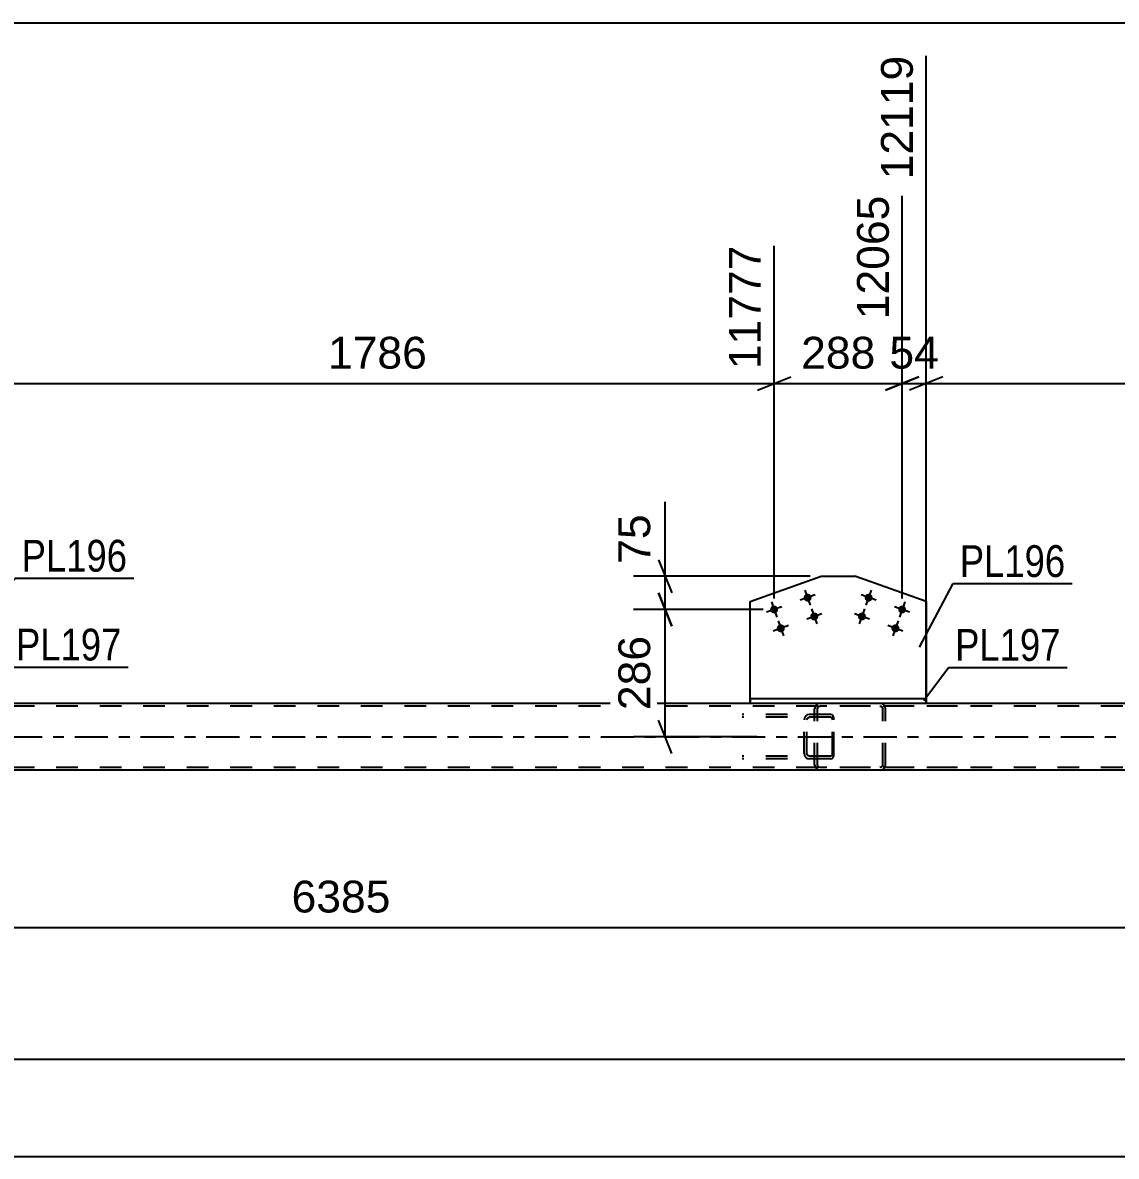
# Model space of a CAD drawing. Header units: millimetres. Extents: x -123 to 718, y -398 to 196.
# Drawn here: x 324.6 to 423.1, y -260.6 to -158.5 of the extents above; entities that cross this region are included whole.
import ezdxf

# ---------------------------------------------------------------- set-up
doc = ezdxf.new("R2010")
doc.units = ezdxf.units.MM
doc.linetypes.add('DXK_LINE_DOT2', pattern=[3.9198, 1.9599, -1.9599])
doc.linetypes.add('DXK_LINE_DOT3', pattern=[5.9187, 2.979, -0.9799, 0.9799, -0.9799])
doc.styles.add('Arial', font='ARIAL.TTF', dxfattribs={"height": 0.2})
doc.styles.add('Arial Narrow', font='ARIALN.TTF', dxfattribs={"height": 0.2})

# ---------------------------------------------------------------- blocks, each defined once
blk = doc.blocks.new('Part-318464438-2514 - 2499')
at = {"color": 7, "linetype": 'DXK_LINE_DOT2'}
for p, q in [((395.96, -220.14), (395.92, -220.33)), ((395.92, -225.37), (395.92, -220.33)), ((396.18, -220.33), (396.2, -220.24)), ((396.18, -225.37), (396.18, -220.33)), ((396.2, -220.24), (396.25, -220.16)), ((396.43, -219.85), (396.24, -219.88)), ((396.25, -220.16), (396.33, -220.11)), ((396.33, -220.11), (396.43, -220.09)), ((408.79, -219.85), (396.43, -219.85)), ((408.79, -220.09), (396.43, -220.09)), ((401.99, -219.88), (401.8, -219.85)), ((401.8, -220.09), (401.89, -220.11)), ((401.89, -220.11), (401.98, -220.16)), ((401.98, -220.16), (402.03, -220.24)), ((402.03, -220.24), (402.05, -220.33)), ((402.05, -225.37), (402.05, -220.33)), ((402.31, -220.33), (402.27, -220.14)), ((402.31, -225.37), (402.31, -220.33)), ((395.92, -225.37), (395.96, -225.55)), ((396.2, -225.46), (396.18, -225.37)), ((396.25, -225.54), (396.2, -225.46)), ((396.33, -225.59), (396.25, -225.54)), ((396.43, -225.61), (396.33, -225.59)), ((408.79, -225.61), (396.43, -225.61)), ((401.89, -225.59), (401.8, -225.61)), ((401.98, -225.54), (401.89, -225.59)), ((402.03, -225.46), (401.98, -225.54)), ((402.05, -225.37), (402.03, -225.46)), ((402.27, -225.55), (402.31, -225.37)), ((396.24, -225.81), (396.43, -225.85)), ((408.79, -225.85), (396.43, -225.85)), ((401.8, -225.85), (401.99, -225.81))]:
    blk.add_line(p, q, dxfattribs=at)
for centre, start, end in [((396.41, -220.35), 110.7582, 155.6799), ((401.81, -220.35), 24.3201, 69.2418), ((396.41, -225.35), 204.3201, 249.2418), ((401.81, -225.35), 290.7582, 335.6799)]:
    blk.add_arc(centre, 0.496, start, end, dxfattribs=at)
blk = doc.blocks.new('Part-318464438-2657 - 2499')
at = {"color": 2, "linetype": 'Continuous'}
for p, q in [((405.96, -219.45), (390.11, -219.45)), ((390.11, -219.85), (390.11, -219.45)), ((405.96, -219.45), (405.96, -219.85)), ((405.96, -219.45), (405.96, -219.45)), ((405.96, -219.85), (390.11, -219.85)), ((405.96, -219.85), (405.96, -219.85))]:
    blk.add_line(p, q, dxfattribs=at)
at = {"color": 7, "linetype": 'DXK_LINE_DOT2'}
for p, q in [((390.11, -219.45), (390.11, -219.85)), ((405.96, -219.85), (405.96, -219.45))]:
    blk.add_line(p, q, dxfattribs=at)
blk = doc.blocks.new('Bolt-318464438-2743 - 2499')
at = {"linetype": 'Continuous'}
for points in [[(401.12, -210.44, -1), (400.44, -210.2, -1)], [(404.13, -211.51, -1), (403.46, -211.27, -1)], [(400.52, -212.14, -1), (399.84, -211.89, -1)], [(403.53, -213.21, -1), (402.85, -212.96, -1)]]:
    blk.add_hatch(color=1, dxfattribs=at).paths.add_polyline_path(points)
at = {"color": 1, "linetype": 'Continuous'}
for p, q in [((401.46, -210.56), (400.1, -210.08)), ((401.02, -209.64), (400.54, -211)), ((400.42, -211.34), (399.94, -212.69)), ((404.47, -211.63), (403.12, -211.15)), ((404.04, -210.71), (403.55, -212.07)), ((400.86, -212.26), (399.5, -211.77)), ((403.87, -213.33), (402.52, -212.84)), ((403.43, -212.41), (402.95, -213.76))]:
    blk.add_line(p, q, dxfattribs=at)
blk = doc.blocks.new('Part-318464438-2840 - 2499')
at = {"color": 7, "linetype": 'DXK_LINE_DOT2'}
for p, q in [((397.39, -220.85), (389.38, -220.85)), ((397.39, -221.09), (389.38, -221.09)), ((395.01, -221.14), (394.97, -221.33)), ((394.97, -224.37), (394.97, -221.33)), ((395.23, -221.33), (395.24, -221.24)), ((395.23, -224.37), (395.23, -221.33)), ((395.24, -221.24), (395.3, -221.16)), ((395.48, -220.85), (395.28, -220.88)), ((395.3, -221.16), (395.38, -221.11)), ((395.38, -221.11), (395.48, -221.09)), ((395.92, -221.09), (395.92, -220.85)), ((397.49, -220.88), (397.39, -220.85)), ((397.39, -221.09), (397.44, -221.11)), ((397.44, -221.11), (397.48, -221.16)), ((397.48, -221.16), (397.51, -221.24)), ((397.58, -220.99), (397.49, -220.88)), ((397.51, -221.24), (397.52, -221.33)), ((397.52, -224.37), (397.52, -221.33)), ((397.64, -221.14), (397.58, -220.99)), ((397.66, -221.33), (397.64, -221.14)), ((397.66, -224.37), (397.66, -221.33)), ((397.39, -224.61), (389.38, -224.61)), ((394.97, -224.37), (395.01, -224.55)), ((395.24, -224.46), (395.23, -224.37)), ((395.3, -224.54), (395.24, -224.46)), ((395.38, -224.59), (395.3, -224.54)), ((395.48, -224.61), (395.38, -224.59)), ((395.92, -224.85), (395.92, -224.61)), ((397.44, -224.59), (397.39, -224.61)), ((397.48, -224.54), (397.44, -224.59)), ((397.51, -224.46), (397.48, -224.54)), ((397.52, -224.37), (397.51, -224.46)), ((397.58, -224.71), (397.64, -224.55)), ((397.64, -224.55), (397.66, -224.37)), ((397.39, -224.85), (389.38, -224.85)), ((395.28, -224.81), (395.48, -224.85)), ((397.39, -224.85), (397.49, -224.81)), ((397.49, -224.81), (397.58, -224.71))]:
    blk.add_line(p, q, dxfattribs=at)
for centre, start, end in [((395.46, -221.34), 111.1514, 156.105), ((395.46, -224.35), 203.895, 248.8486)]:
    blk.add_arc(centre, 0.492, start, end, dxfattribs=at)
blk = doc.blocks.new('Part-318464438-2848 - 2499')
at = {"color": 7, "linetype": 'DXK_LINE_DOT2'}
for p, q in [((619.65, -220.09), (-43.57, -220.09)), ((619.65, -219.85), (-35.57, -219.85)), ((405.96, -219.85), (390.11, -219.85)), ((619.65, -225.61), (-43.57, -225.61))]:
    blk.add_line(p, q, dxfattribs=at)
at = {"color": 2, "linetype": 'Continuous'}
for p, q in [((390.11, -219.85), (320.83, -219.85)), ((471.85, -219.85), (405.96, -219.85)), ((480.17, -225.85), (230.77, -225.85))]:
    blk.add_line(p, q, dxfattribs=at)
at = {"color": 7, "linetype": 'DXK_LINE_DOT3'}
blk.add_line((-43.57, -222.85), (619.65, -222.85), dxfattribs=at)
blk = doc.blocks.new('Bolt-318464438-2894 - 2499')
at = {"linetype": 'Continuous'}
for points in [[(394.94, -210.43), (394.93, -210.36), (394.93, -210.29), (394.94, -210.21), (394.97, -210.14), (395.02, -210.08), (395.07, -210.03), (395.14, -209.99), (395.21, -209.97), (395.28, -209.96), (395.36, -209.97), (395.43, -209.99), (395.49, -210.02), (395.55, -210.07), (395.6, -210.13), (395.63, -210.2), (395.64, -210.28), (395.64, -210.35), (395.63, -210.43), (395.6, -210.49), (395.56, -210.56), (395.5, -210.61), (395.44, -210.65), (395.37, -210.67), (395.29, -210.68), (395.22, -210.67), (395.14, -210.65), (395.08, -210.61), (395.02, -210.56), (394.98, -210.5)], [(391.93, -211.5), (391.91, -211.43), (391.91, -211.36), (391.93, -211.28), (391.96, -211.21), (392, -211.15), (392.05, -211.1), (392.12, -211.06), (392.19, -211.04), (392.27, -211.03), (392.34, -211.04), (392.41, -211.06), (392.48, -211.09), (392.53, -211.14), (392.58, -211.2), (392.61, -211.27), (392.63, -211.35), (392.63, -211.42), (392.61, -211.5), (392.58, -211.56), (392.54, -211.63), (392.49, -211.68), (392.42, -211.72), (392.35, -211.74), (392.27, -211.75), (392.2, -211.74), (392.13, -211.72), (392.06, -211.68), (392.01, -211.63), (391.96, -211.57)], [(395.55, -212.13), (395.53, -212.06), (395.53, -211.98), (395.54, -211.91), (395.57, -211.84), (395.62, -211.78), (395.67, -211.73), (395.74, -211.69), (395.81, -211.66), (395.88, -211.66), (395.96, -211.66), (396.03, -211.68), (396.1, -211.72), (396.15, -211.77), (396.2, -211.83), (396.23, -211.9), (396.25, -211.97), (396.25, -212.05), (396.23, -212.12), (396.2, -212.19), (396.16, -212.25), (396.1, -212.3), (396.04, -212.34), (395.97, -212.37), (395.89, -212.38), (395.82, -212.37), (395.75, -212.35), (395.68, -212.31), (395.62, -212.26), (395.58, -212.2)], [(392.53, -213.2), (392.51, -213.13), (392.51, -213.05), (392.53, -212.98), (392.56, -212.91), (392.6, -212.85), (392.66, -212.8), (392.72, -212.76), (392.79, -212.73), (392.87, -212.73), (392.94, -212.73), (393.01, -212.75), (393.08, -212.79), (393.14, -212.84), (393.18, -212.9), (393.21, -212.97), (393.23, -213.04), (393.23, -213.12), (393.22, -213.19), (393.19, -213.26), (393.14, -213.32), (393.09, -213.37), (393.02, -213.41), (392.95, -213.44), (392.88, -213.45), (392.8, -213.44), (392.73, -213.42), (392.66, -213.38), (392.61, -213.33), (392.56, -213.27)]]:
    blk.add_hatch(color=1, dxfattribs=at).paths.add_polyline_path(points)
at = {"color": 1, "linetype": 'Continuous'}
for p, q in [((395.96, -210.08), (394.61, -210.56)), ((395.05, -209.64), (395.53, -211)), ((392.95, -211.15), (391.59, -211.63)), ((392.03, -210.71), (392.51, -212.07)), ((395.65, -211.34), (396.13, -212.69)), ((396.57, -211.77), (395.21, -212.26)), ((393.55, -212.84), (392.19, -213.33)), ((392.63, -212.41), (393.11, -213.76))]:
    blk.add_line(p, q, dxfattribs=at)
blk = doc.blocks.new('Part-318464438-2899 - 2499')
at = {"color": 2, "linetype": 'Continuous'}
for p, q in [((390.11, -210.67), (396.51, -208.4)), ((396.51, -208.4), (396.51, -208.4)), ((396.51, -208.4), (399.55, -208.4)), ((399.55, -208.4), (399.55, -208.4)), ((405.96, -210.67), (399.55, -208.4)), ((390.11, -210.67), (390.11, -210.67)), ((390.11, -219.45), (390.11, -210.67)), ((405.96, -210.67), (405.96, -210.67)), ((405.96, -210.67), (405.96, -219.45))]:
    blk.add_line(p, q, dxfattribs=at)
at = {"color": 7, "linetype": 'DXK_LINE_DOT2'}
for p, q in [((390.11, -219.45), (390.11, -210.67)), ((405.96, -219.45), (405.96, -210.67)), ((405.96, -219.45), (390.11, -219.45))]:
    blk.add_line(p, q, dxfattribs=at)
blk = doc.blocks.new('StraightDimension-318464438-4602 - 3652')
at = {"color": 7, "linetype": 'Continuous'}
blk.add_line((-56.47, -158.53), (650.04, -158.53), dxfattribs=at)
blk = doc.blocks.new('StraightDimension-318464438-3295 - 2499')
at = {"color": 7, "linetype": 'Continuous'}
for p, q in [((405.96, -218.45), (405.96, -161.52)), ((403.8, -210.39), (403.8, -174.12)), ((402.3, -191.64), (405.3, -190.44)), ((407.46, -190.44), (404.46, -191.64)), ((403.8, -191.04), (405.96, -191.04))]:
    blk.add_line(p, q, dxfattribs=at)
at = {"color": 0, "linetype": 'Continuous'}
blk.add_wipeout([(405.36, -160.92), (401.16, -160.92), (401.16, -173.24), (405.36, -173.24)], dxfattribs=at)
at = {"color": 3, "linetype": 'Continuous', "style": 'Arial'}
blk.add_text('12119', height=2.865, rotation=90.0002, dxfattribs=at).set_placement((404.76, -172.64))
at = {"color": 0}
blk.add_wipeout([(407.7, -190.29), (407.7, -186.09), (402.05, -186.09), (402.05, -190.29)], dxfattribs=at)
at = {"color": 3, "style": 'Arial'}
blk.add_text('54', height=2.865, dxfattribs=at).set_placement((402.65, -189.69))
blk = doc.blocks.new('StraightDimension-318464438-3226 - 2499')
at = {"color": 7, "linetype": 'Continuous'}
for p, q in [((320.83, -218.45), (320.83, -166.14)), ((392.27, -210.39), (392.27, -178.62)), ((322.33, -190.44), (319.33, -191.64)), ((390.77, -191.64), (393.77, -190.44)), ((320.83, -191.04), (392.27, -191.04))]:
    blk.add_line(p, q, dxfattribs=at)
at = {"color": 0}
blk.add_wipeout([(361.6, -190.29), (361.6, -186.09), (351.5, -186.09), (351.5, -190.29)], dxfattribs=at)
at = {"color": 3, "style": 'Arial'}
blk.add_text('1786', height=2.865, dxfattribs=at).set_placement((352.1, -189.69))
at = {"color": 0, "linetype": 'Continuous'}
blk.add_wipeout([(391.67, -178.02), (387.47, -178.02), (387.47, -190.34), (391.67, -190.34)], dxfattribs=at)
at = {"color": 3, "linetype": 'Continuous', "style": 'Arial'}
blk.add_text('11777', height=2.865, rotation=90.0002, dxfattribs=at).set_placement((391.07, -189.74))
blk = doc.blocks.new('StraightDimension-318464438-2977 - 2499')
at = {"color": 7, "linetype": 'Continuous'}
for p, q in [((382.46, -208.4), (382.46, -201.7)), ((382.46, -208.4), (382.46, -201.7)), ((381.86, -206.9), (383.06, -209.9)), ((395.51, -208.4), (379.61, -208.4)), ((382.46, -211.39), (382.46, -208.4)), ((383.06, -212.89), (381.86, -209.89)), ((391.27, -211.39), (379.61, -211.39))]:
    blk.add_line(p, q, dxfattribs=at)
at = {"color": 0}
blk.add_wipeout([(381.71, -202.23), (377.51, -202.23), (377.51, -207.87), (381.71, -207.87)], dxfattribs=at)
at = {"color": 3, "style": 'Arial'}
blk.add_text('75', height=2.865, rotation=90.0002, dxfattribs=at).set_placement((381.11, -207.27))
blk = doc.blocks.new('StraightDimension-318464438-2988 - 2499')
at = {"color": 7, "linetype": 'Continuous'}
for p, q in [((381.86, -209.89), (383.06, -212.89)), ((391.27, -211.39), (379.61, -211.39)), ((382.46, -222.85), (382.46, -211.39)), ((383.06, -224.35), (381.86, -221.35)), ((390.7, -222.85), (379.61, -222.85))]:
    blk.add_line(p, q, dxfattribs=at)
at = {"color": 0}
blk.add_wipeout([(381.71, -213.18), (377.51, -213.18), (377.51, -221.05), (381.71, -221.05)], dxfattribs=at)
at = {"color": 3, "style": 'Arial'}
blk.add_text('286', height=2.865, rotation=90.0002, dxfattribs=at).set_placement((381.11, -220.45))
blk = doc.blocks.new('StraightDimension-318464438-3091 - 2499')
at = {"color": 7, "linetype": 'Continuous'}
blk.add_line((225.57, -240.03), (480.97, -240.03), dxfattribs=at)
at = {"color": 0}
blk.add_wipeout([(358.31, -239.28), (358.31, -235.08), (348.22, -235.08), (348.22, -239.28)], dxfattribs=at)
at = {"color": 3, "style": 'Arial'}
blk.add_text('6385', height=2.865, dxfattribs=at).set_placement((348.82, -238.68))
blk = doc.blocks.new('StraightDimension-318464438-3121 - 2499')
at = {"color": 7, "linetype": 'Continuous'}
blk.add_line((-56.47, -260.65), (620.45, -260.65), dxfattribs=at)
blk = doc.blocks.new('StraightDimension-318464438-3233 - 2499')
at = {"color": 7, "linetype": 'Continuous'}
for p, q in [((403.8, -210.39), (403.8, -174.12)), ((392.27, -210.39), (392.27, -178.62)), ((390.77, -191.64), (393.77, -190.44)), ((405.3, -190.44), (402.3, -191.64)), ((392.27, -191.04), (403.8, -191.04))]:
    blk.add_line(p, q, dxfattribs=at)
at = {"color": 0}
blk.add_wipeout([(401.97, -190.29), (401.97, -186.09), (394.1, -186.09), (394.1, -190.29)], dxfattribs=at)
at = {"color": 3, "style": 'Arial'}
blk.add_text('288', height=2.865, dxfattribs=at).set_placement((394.7, -189.69))
at = {"color": 0, "linetype": 'Continuous'}
blk.add_wipeout([(403.2, -173.52), (399, -173.52), (399, -185.84), (403.2, -185.84)], dxfattribs=at)
at = {"color": 3, "linetype": 'Continuous', "style": 'Arial'}
blk.add_text('12065', height=2.865, rotation=90.0002, dxfattribs=at).set_placement((402.6, -185.24))
blk = doc.blocks.new('StraightDimension-318464438-3318 - 2499')
at = {"color": 7, "linetype": 'Continuous'}
for p, q in [((405.96, -218.45), (405.96, -161.52)), ((474.02, -200.84), (474.02, -178.62)), ((407.46, -190.44), (404.46, -191.64)), ((472.52, -191.64), (475.52, -190.44)), ((405.96, -191.04), (474.02, -191.04))]:
    blk.add_line(p, q, dxfattribs=at)
at = {"color": 0}
blk.add_wipeout([(445.04, -190.29), (445.04, -186.09), (434.94, -186.09), (434.94, -190.29)], dxfattribs=at)
at = {"color": 3, "style": 'Arial'}
blk.add_text('1701', height=2.865, dxfattribs=at).set_placement((435.54, -189.69))
at = {"color": 0, "linetype": 'Continuous'}
blk.add_wipeout([(473.42, -178.02), (469.22, -178.02), (469.22, -190.34), (473.42, -190.34)], dxfattribs=at)
at = {"color": 3, "linetype": 'Continuous', "style": 'Arial'}
blk.add_text('13821', height=2.865, rotation=90.0002, dxfattribs=at).set_placement((472.82, -189.74))
blk = doc.blocks.new('StraightDimension-318464438-3556 - 2499')
at = {"color": 7, "linetype": 'Continuous'}
blk.add_line((-55.67, -251.89), (619.65, -251.89), dxfattribs=at)
blk = doc.blocks.new('Mark-318464438-2602 - 2499')
at = {"color": 30, "linetype": 'Continuous'}
for p, q in [((320.13, -219.68), (323.41, -216.58)), ((323.41, -216.58), (334.11, -216.58))]:
    blk.add_line(p, q, dxfattribs=at)
at = {"color": 0}
blk.add_wipeout([(333.51, -215.98), (333.51, -212.98), (324.01, -212.98), (324.01, -215.98)], dxfattribs=at)
blk.add_wipeout([(333.51, -215.98), (333.51, -212.98), (324.01, -212.98), (324.01, -215.98)], dxfattribs=at)
at = {"color": 3, "style": 'Arial Narrow'}
blk.add_text('PL197', height=2.863, dxfattribs=at).set_placement((324.01, -215.98))
blk = doc.blocks.new('Mark-318464438-2653 - 2499')
at = {"color": 30, "linetype": 'Continuous'}
for p, q in [((405.74, -219.58), (407.97, -216.61)), ((407.97, -216.61), (418.67, -216.61))]:
    blk.add_line(p, q, dxfattribs=at)
at = {"color": 0}
blk.add_wipeout([(418.07, -216.01), (418.07, -213.01), (408.57, -213.01), (408.57, -216.01)], dxfattribs=at)
blk.add_wipeout([(418.07, -216.01), (418.07, -213.01), (408.57, -213.01), (408.57, -216.01)], dxfattribs=at)
at = {"color": 3, "style": 'Arial Narrow'}
blk.add_text('PL197', height=2.863, dxfattribs=at).set_placement((408.57, -216.01))
blk = doc.blocks.new('Mark-318464438-2895 - 2499')
at = {"color": 30, "linetype": 'Continuous'}
for p, q in [((405.37, -214.79), (408.39, -209.06)), ((408.39, -209.06), (419.1, -209.06))]:
    blk.add_line(p, q, dxfattribs=at)
at = {"color": 0}
blk.add_wipeout([(418.5, -208.46), (418.5, -205.46), (408.99, -205.46), (408.99, -208.46)], dxfattribs=at)
blk.add_wipeout([(418.5, -208.46), (418.5, -205.46), (408.99, -205.46), (408.99, -208.46)], dxfattribs=at)
at = {"color": 3, "style": 'Arial Narrow'}
blk.add_text('PL196', height=2.863, dxfattribs=at).set_placement((408.99, -208.46))
blk = doc.blocks.new('Mark-318464438-2902 - 2499')
at = {"color": 30, "linetype": 'Continuous'}
for p, q in [((319.72, -213.4), (323.92, -208.58)), ((323.92, -208.58), (334.62, -208.58))]:
    blk.add_line(p, q, dxfattribs=at)
at = {"color": 0}
blk.add_wipeout([(334.02, -207.98), (334.02, -204.98), (324.52, -204.98), (324.52, -207.98)], dxfattribs=at)
blk.add_wipeout([(334.02, -207.98), (334.02, -204.98), (324.52, -204.98), (324.52, -207.98)], dxfattribs=at)
at = {"color": 3, "style": 'Arial Narrow'}
blk.add_text('PL196', height=2.863, dxfattribs=at).set_placement((324.52, -207.98))

msp = doc.modelspace()

# ---------------------------------------------------------------- block references
for name in ['StraightDimension-318464438-4602 - 3652', 'Part-318464438-2899 - 2499', 'Bolt-318464438-2894 - 2499', 'Bolt-318464438-2743 - 2499', 'Part-318464438-2657 - 2499', 'Part-318464438-2848 - 2499', 'Part-318464438-2514 - 2499', 'Part-318464438-2840 - 2499', 'StraightDimension-318464438-3091 - 2499']:
    msp.add_blockref(name, (0, 0))

# ---------------------------------------------------------------- next in the draw order: block references
for name in ['StraightDimension-318464438-3295 - 2499', 'StraightDimension-318464438-3226 - 2499', 'StraightDimension-318464438-3121 - 2499']:
    msp.add_blockref(name, (0, 0))

# ---------------------------------------------------------------- next in the draw order: block references
for name in ['StraightDimension-318464438-2977 - 2499', 'Mark-318464438-2602 - 2499', 'StraightDimension-318464438-3556 - 2499']:
    msp.add_blockref(name, (0, 0))

# ---------------------------------------------------------------- next in the draw order: block references
for name in ['Mark-318464438-2902 - 2499', 'StraightDimension-318464438-2988 - 2499']:
    msp.add_blockref(name, (0, 0))

# ---------------------------------------------------------------- next in the draw order: block references
msp.add_blockref('StraightDimension-318464438-3233 - 2499', (0, 0))

# ---------------------------------------------------------------- next in the draw order: block references
msp.add_blockref('StraightDimension-318464438-3318 - 2499', (0, 0))

# ---------------------------------------------------------------- next in the draw order: block references
msp.add_blockref('Mark-318464438-2653 - 2499', (0, 0))

# ---------------------------------------------------------------- next in the draw order: block references
msp.add_blockref('Mark-318464438-2895 - 2499', (0, 0))

doc.saveas('drawing.dxf')
